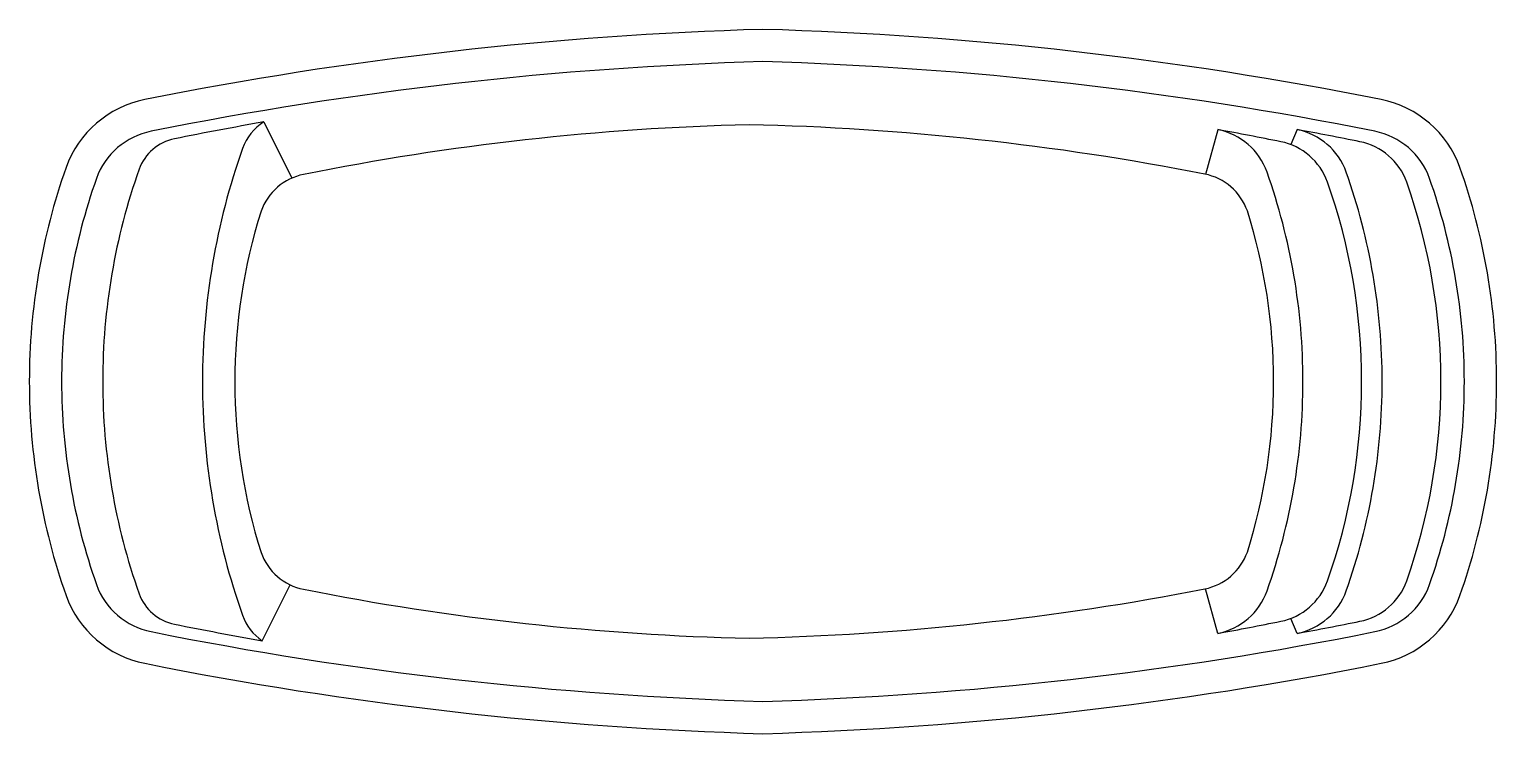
# Model space of a CAD drawing. Header units: millimetres. Extents: x 14.32 to 19.32, y 24.11 to 26.51.
import ezdxf

# ---------------------------------------------------------------- set-up
doc = ezdxf.new("R2010")
doc.units = ezdxf.units.MM
doc.header["$LTSCALE"] = 10
doc.layers.add('piscinas_igui', color=3, linetype='Continuous')

msp = doc.modelspace()

# ---------------------------------------------------------------- linework, layer by layer
at = {"layer": 'piscinas_igui', "color": 2}
for p, q in [((15.1222, 26.1942), (15.2174, 26.0025)), ((18.6436, 26.168), (18.6223, 26.117)), ((15.1167, 24.4265), (15.2116, 24.6174)), ((18.6436, 24.4517), (18.6223, 24.5027))]:
    msp.add_line(p, q, dxfattribs=at)
at = {"layer": 'piscinas_igui', "color": 1}
for p, q in [((18.3736, 26.167), (18.3309, 26.0157)), ((18.3736, 24.4517), (18.3309, 24.6031))]:
    msp.add_line(p, q, dxfattribs=at)
at = {"layer": 'piscinas_igui'}
for points in [[(19.3233, 25.3099, 0.085209), (19.1982, 26.0389, 0.262985), (18.93, 26.2703, 0.042229), (16.8233, 26.5098, 0.042229), (14.7166, 26.2703, 0.262985), (14.4485, 26.0389, 0.085209), (14.3233, 25.3099, 0.085209), (14.4485, 24.5809, 0.262985), (14.7166, 24.3495, 0.04216), (16.8233, 24.1098, 0.04216), (18.93, 24.3495, 0.262985), (19.1982, 24.5809, 0.085209)], [(19.2133, 25.3099, 0.085177), (19.0946, 26.002, 0.262736), (18.9085, 26.1625, 0.04211), (16.8233, 26.3999, 0.04211), (14.7382, 26.1625, 0.262736), (14.5521, 26.002, 0.085177), (14.4333, 25.3099, 0.085177), (14.5521, 24.6178, 0.262736), (14.7382, 24.4574, 0.04211), (16.8233, 24.2199, 0.04211), (18.9085, 24.4574, 0.262736), (19.0946, 24.6178, 0.085177)]]:
    msp.add_lwpolyline(points, format="xyb", close=True, dxfattribs=at)
at = {"layer": 'piscinas_igui', "color": 2}
for points in [[(15.1222, 26.1942, 0.005684), (14.8179, 26.1369, 0.262555), (14.6973, 26.033, 0.085115), (14.5733, 25.3099, 0.085115), (14.6973, 24.5868, 0.262555), (14.8179, 24.4829, 0.005583), (15.1167, 24.4265, 0.005583)], [(15.1222, 26.1942, 0.166801), (15.0497, 26.104, 0.085115), (14.9133, 25.3086, 0.085115), (15.0497, 24.5132, 0.157456), (15.1167, 24.4265, 0.157456)], [(18.6436, 24.4517, 0.262853), (18.8109, 24.5961, 0.085139), (18.9333, 25.3098, 0.085139), (18.8109, 26.0236, 0.262853), (18.6436, 26.168)], [(18.6441, 24.4518, 0.004362), (18.8574, 24.4926, 0.262853), (19.0168, 24.6301, 0.085139), (19.1333, 25.3098, 0.085139), (19.0168, 25.9896, 0.262853), (18.8574, 26.1271, 0.004369), (18.6438, 26.1679, 0.004369)]]:
    msp.add_lwpolyline(points, format="xyb", dxfattribs=at)
at = {"layer": 'piscinas_igui', "color": 1}
msp.add_lwpolyline([(18.5633, 25.3099, 0.07658), (18.4739, 25.8913, 0.262985), (18.3287, 26.0167, 0.042491), (16.7762, 26.1849, 0.043435), (15.258, 26.0154, 0.262985), (15.1128, 25.89, 0.07658), (15.0233, 25.3086, 0.07658), (15.1128, 24.7272, 0.262985), (15.258, 24.6018, 0.043443), (16.7762, 24.4349, 0.042491), (18.3287, 24.6032, 0.262985), (18.4739, 24.7285, 0.07658)], format="xyb", close=True, dxfattribs=at)
for points in [[(18.3736, 24.4517, 0.262853), (18.5409, 24.5961, 0.085139), (18.6633, 25.3098, 0.085139), (18.5409, 26.0236, 0.262853), (18.3736, 26.168)], [(18.3741, 24.4518, 0.004362), (18.5874, 24.4926, 0.262853), (18.7468, 24.6301, 0.085139), (18.8633, 25.3098, 0.085139), (18.7468, 25.9896, 0.262853), (18.5874, 26.1271, 0.004369), (18.3738, 26.1679, 0.004369)]]:
    msp.add_lwpolyline(points, format="xyb", dxfattribs=at)

doc.saveas('drawing.dxf')
